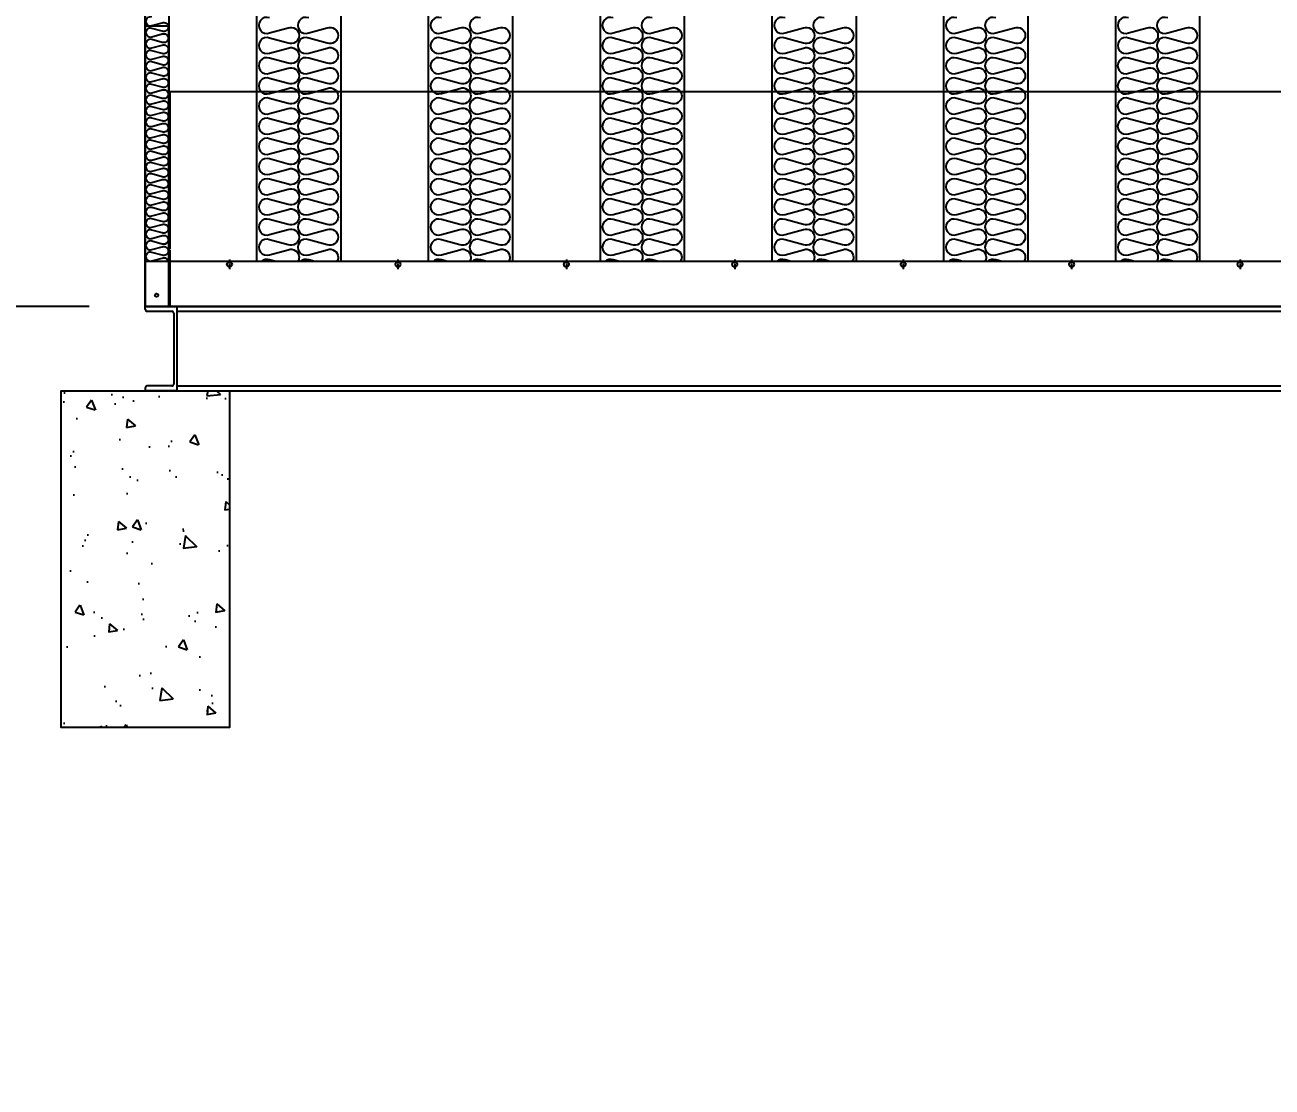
# Model space of a CAD drawing. Header units: millimetres. Extents: x 3347 to 35460, y 2813 to 25521.
# Drawn here: x 6545 to 8766, y 9230 to 11121 of the extents above; entities that cross this region are included whole.
import ezdxf

# ---------------------------------------------------------------- set-up
doc = ezdxf.new("R2010")
doc.units = ezdxf.units.MM
doc.linetypes.add('CENTER', pattern=[2, 1.25, -0.25, 0.25, -0.25])
doc.linetypes.add('HIDDEN', pattern=[0.375, 0.25, -0.125])
for name, color, linetype in [('center', 1, 'CENTER'), ('SMS', 220, 'Continuous'), ('냉각탑', 4, 'Continuous'), ('냉각탑_dim', 1, 'Continuous'), ('냉각탑_찬넬방진', 1, 'Continuous')]:
    doc.layers.add(name, color=color, linetype=linetype)
doc.styles.add('HY울릉도L', font='')
doc.styles.get('HY울릉도L').set_extended_font_data('HY울릉도L')
doc.dimstyles.new('성지DIM', dxfattribs={"dimtxt": 3.5, "dimasz": 3, "dimexe": 1, "dimexo": 2.5, "dimgap": 2, "dimtad": 1, "dimdec": 0, "dimzin": 3, "dimdsep": 46, "dimtxsty": 'HY울릉도L', "dimblk": 'ARCHTICK', "dimcen": -2, "dimclrd": 256, "dimclre": 256, "dimclrt": 7, "dimadec": 0, "dimazin": 0, "dimtfac": 1, "dimtdec": 0, "dimtofl": 0, "dimtmove": 0, "dimatfit": 3, "dimfxl": 1, "dimtolj": 1, "dimtzin": 0, "dimlwe": -1, "dimarcsym": 0})

# ---------------------------------------------------------------- blocks, each defined once
blk = doc.blocks.new('*D526')
at = {"layer": 'Defpoints', "color": 0, "transparency": 16777216}
for p in [(6759.2, 14220.2), (6114.5, 10620.2), (6759.2, 10620.2)]:
    blk.add_point(p, dxfattribs=at)
at = {"layer": '냉각탑_dim', "transparency": 16777216}
for p, q in [((6659.2, 14220.2), (6074.5, 14220.2)), ((6659.2, 10620.2), (6074.5, 10620.2))]:
    blk.add_line(p, q, dxfattribs=at)
at = {"layer": '냉각탑_dim', "lineweight": -2, "transparency": 16777216}
blk.add_line((6114.5, 14100.2), (6114.5, 10740.2), dxfattribs=at)
at = {"layer": '냉각탑_dim', "transparency": 16777216}
for points in [[(6094.5, 14100.2), (6134.5, 14100.2), (6114.5, 14220.2)], [(6094.5, 10740.2), (6134.5, 10740.2), (6114.5, 10620.2)]]:
    blk.add_solid(points, dxfattribs=at)
at = {"layer": '냉각탑_dim', "color": 7, "transparency": 16777216, "insert": (5964.5, 12420.2), "char_height": 140, "attachment_point": 5, "rotation": 90, "style": 'HY울릉도L'}
blk.add_mtext('\\A1;3600', dxfattribs=at)
blk = doc.blocks.new('*D527')
at = {"layer": 'Defpoints', "color": 0, "transparency": 16777216}
for p in [(6609.2, 10470.2), (6114.5, 9870.2), (6605.4, 9870.2)]:
    blk.add_point(p, dxfattribs=at)
at = {"layer": '냉각탑_dim', "transparency": 16777216}
for p, q in [((6509.2, 10470.2), (6074.5, 10470.2)), ((6505.4, 9870.2), (6074.5, 9870.2))]:
    blk.add_line(p, q, dxfattribs=at)
at = {"layer": '냉각탑_dim', "lineweight": -2, "transparency": 16777216}
for p, q in [((6114.5, 10350.2), (6114.5, 9990.2)), ((6114.5, 9870.2), (6114.5, 9230.2))]:
    blk.add_line(p, q, dxfattribs=at)
at = {"layer": '냉각탑_dim', "transparency": 16777216}
for points in [[(6094.5, 10350.2), (6134.5, 10350.2), (6114.5, 10470.2)], [(6094.5, 9990.2), (6134.5, 9990.2), (6114.5, 9870.2)]]:
    blk.add_solid(points, dxfattribs=at)
at = {"layer": '냉각탑_dim', "color": 7, "transparency": 16777216, "insert": (5964.5, 9490.2), "char_height": 140, "attachment_point": 5, "rotation": 90, "style": 'HY울릉도L'}
blk.add_mtext('\\A1;600', dxfattribs=at)
blk = doc.blocks.new('*D528')
at = {"layer": 'Defpoints', "color": 0, "transparency": 16777216}
for p in [(6114.5, 10620.2), (6759.2, 10620.2), (6609.2, 10470.2)]:
    blk.add_point(p, dxfattribs=at)
at = {"layer": '냉각탑_dim', "lineweight": -2, "transparency": 16777216}
for p, q in [((6114.5, 10740.2), (6114.5, 10860.2)), ((6114.5, 10350.2), (6114.5, 10230.2))]:
    blk.add_line(p, q, dxfattribs=at)
at = {"layer": '냉각탑_dim', "transparency": 16777216}
for p, q in [((6659.2, 10620.2), (6074.5, 10620.2)), ((6509.2, 10470.2), (6074.5, 10470.2))]:
    blk.add_line(p, q, dxfattribs=at)
for points in [[(6094.5, 10740.2), (6134.5, 10740.2), (6114.5, 10620.2)], [(6094.5, 10350.2), (6134.5, 10350.2), (6114.5, 10470.2)]]:
    blk.add_solid(points, dxfattribs=at)
at = {"layer": '냉각탑_dim', "color": 7, "transparency": 16777216, "insert": (5964.5, 10545.2), "char_height": 140, "attachment_point": 5, "rotation": 90, "style": 'HY울릉도L'}
blk.add_mtext('\\A1;150', dxfattribs=at)
blk = doc.blocks.new('*D529')
at = {"layer": 'Defpoints', "color": 0, "transparency": 16777216}
for p in [(5088.1, 14220.2), (6759.2, 14220.2), (6609.2, 9870.2)]:
    blk.add_point(p, dxfattribs=at)
at = {"layer": '냉각탑_dim', "transparency": 16777216}
for p, q in [((6659.2, 14220.2), (5048.1, 14220.2)), ((6509.2, 9870.2), (5048.1, 9870.2))]:
    blk.add_line(p, q, dxfattribs=at)
at = {"layer": '냉각탑_dim', "lineweight": -2, "transparency": 16777216}
blk.add_line((5088.1, 9990.2), (5088.1, 14100.2), dxfattribs=at)
at = {"layer": '냉각탑_dim', "transparency": 16777216}
for points in [[(5068.1, 14100.2), (5108.1, 14100.2), (5088.1, 14220.2)], [(5068.1, 9990.2), (5108.1, 9990.2), (5088.1, 9870.2)]]:
    blk.add_solid(points, dxfattribs=at)
at = {"layer": '냉각탑_dim', "color": 7, "transparency": 16777216, "insert": (4938.1, 12045.2), "char_height": 140, "attachment_point": 5, "rotation": 90, "style": 'HY울릉도L'}
blk.add_mtext('\\A1;4350', dxfattribs=at)
blk = doc.blocks.new('3')
for p, q in [((6759.2, 14220.2), (6759.2, 10620.2)), ((6759.2, 10620.2), (6759.2, 11120.2)), ((6759.2, 11120.2), (6801.2, 11120.2)), ((6759.2, 11120.2), (6759.2, 10822.2)), ((6801.2, 10620.2), (6801.2, 11120.2)), ((6803.2, 10722.2), (6803.2, 11003.2)), ((6803.2, 11003.2), (10959.2, 11003.2)), ((6803.2, 10620.2), (6803.2, 10720.2)), ((10959.2, 10620.2), (6759.2, 10620.2)), ((6801.2, 10620.2), (6759.2, 10620.2)), ((6801.2, 10620.2), (6759.2, 10620.2)), ((6759.2, 10620.2), (9514.2, 10620.2)), ((7958.2, 10620.2), (6803.2, 10620.2)), ((10959.2, 10620.2), (6803.2, 10620.2)), ((8858.2, 10620.2), (7960.2, 10620.2))]:
    blk.add_line(p, q)
at = {"color": 7}
for p, q in [((6759.2, 14220.2), (6759.2, 10620.2)), ((6801.2, 14220.2), (6801.2, 10700.2)), ((6957.2, 14178.2), (6957.2, 10700.2)), ((7107.2, 14178.2), (7107.2, 10700.2)), ((7263.2, 14178.2), (7263.2, 10700.2)), ((7413.2, 14178.2), (7413.2, 10700.2)), ((7569.2, 14178.2), (7569.2, 10700.2)), ((7719.2, 14178.2), (7719.2, 10700.2)), ((7875.2, 14178.2), (7875.2, 10700.2)), ((8025.2, 14178.2), (8025.2, 10700.2)), ((8181.2, 14178.2), (8181.2, 10700.2)), ((8331.2, 14178.2), (8331.2, 10700.2)), ((8487.2, 14178.2), (8487.2, 10700.2)), ((8637.2, 14178.2), (8637.2, 10700.2)), ((10959.2, 10700.2), (6759.2, 10700.2)), ((6759.2, 10620.2), (9514.2, 10620.2))]:
    blk.add_line(p, q, dxfattribs=at)
at = {"ltscale": 500, "elevation": 0}
blk.add_lwpolyline([(6759.2, 14220.2), (10959.2, 14220.2), (10959.2, 10620.2), (6759.2, 10620.2)], close=True, dxfattribs=at)
for centre, radius in [((6909.2, 10695.2), 4.5), ((7209.2, 10695.2), 4.5), ((7509.2, 10695.2), 4.5), ((7809.2, 10695.2), 4.5), ((8109.2, 10695.2), 4.5), ((8409.2, 10695.2), 4.5), ((8709.2, 10695.2), 4.5), ((6779.2, 10640.2), 3)]:
    blk.add_circle(centre, radius)
at = {"layer": 'center'}
for p, q in [((6909.2, 10703.7), (6909.2, 10686.7)), ((7209.2, 10703.7), (7209.2, 10686.7)), ((7509.2, 10703.7), (7509.2, 10686.7)), ((7809.2, 10703.7), (7809.2, 10686.7)), ((8109.2, 10703.7), (8109.2, 10686.7)), ((8409.2, 10703.7), (8409.2, 10686.7)), ((8709.2, 10703.7), (8709.2, 10686.7))]:
    blk.add_line(p, q, dxfattribs=at)
at = {"layer": 'SMS', "color": 5, "elevation": 0}
for points in [[(6980.7, 11134.1, 1.449198), (6980.7, 11107.3), (7013.6, 11116.2, -0.524856), (7033, 11102.7, -0.524856), (7013.6, 11089.3), (6980.7, 11098.2, 1.449198), (6980.7, 11071.4), (7013.6, 11080.3, -0.524856), (7033, 11066.8, -0.524856), (7013.6, 11053.4), (6980.7, 11062.3, 1.449198), (6980.7, 11035.4), (7013.6, 11044.3, -0.524856), (7033, 11030.9, -0.524856), (7013.6, 11017.5), (6980.7, 11026.4, 1.449198), (6980.7, 10999.5), (7013.6, 11008.4, -0.524856), (7033, 10995, -0.524856), (7013.6, 10981.6), (6980.7, 10990.5, 1.449198), (6980.7, 10963.6), (7013.6, 10972.5, -0.524856), (7033, 10959.1, -0.524856), (7013.6, 10945.7), (6980.7, 10954.6, 1.449198), (6980.7, 10927.7), (7013.6, 10936.6, -0.524856), (7033, 10923.2, -0.524856), (7013.6, 10909.8), (6980.7, 10918.7, 1.449198), (6980.7, 10891.8), (7013.6, 10900.7, -0.524856), (7033, 10887.3, -0.524856), (7013.6, 10873.8), (6980.7, 10882.8, 1.449198), (6980.7, 10855.9), (7013.6, 10864.8, -0.524856), (7033, 10851.4, -0.524856), (7013.6, 10837.9), (6980.7, 10846.8, 1.449198), (6980.7, 10820), (7013.6, 10828.9, -0.524856), (7033, 10815.5, -0.524856), (7013.6, 10802), (6980.7, 10810.9, 1.449198), (6980.7, 10784.1), (7013.6, 10793, -0.524856), (7033, 10779.5, -0.524856), (7013.6, 10766.1), (6980.7, 10775, 1.449198), (6980.7, 10748.2), (7013.6, 10757.1, -0.524856), (7033, 10743.6, -0.524856), (7013.6, 10730.2), (6980.7, 10739.1, 1.449198), (6980.7, 10712.3), (7013.6, 10721.2, -0.524856), (7033, 10707.7, -0.1385), (7030.9, 10700.2, -0.1385)], [(7050.3, 11134.1, 1.449198), (7050.3, 11107.3), (7083.2, 11116.2, -0.524856), (7102.6, 11102.7, -0.524856), (7083.2, 11089.3), (7050.3, 11098.2, 1.449198), (7050.3, 11071.4), (7083.2, 11080.3, -0.524856), (7102.6, 11066.8, -0.524856), (7083.2, 11053.4), (7050.3, 11062.3, 1.449198), (7050.3, 11035.4), (7083.2, 11044.3, -0.524856), (7102.6, 11030.9, -0.524856), (7083.2, 11017.5), (7050.3, 11026.4, 1.449198), (7050.3, 10999.5), (7083.2, 11008.4, -0.524856), (7102.6, 10995, -0.524856), (7083.2, 10981.6), (7050.3, 10990.5, 1.449198), (7050.3, 10963.6), (7083.2, 10972.5, -0.524856), (7102.6, 10959.1, -0.524856), (7083.2, 10945.7), (7050.3, 10954.6, 1.449198), (7050.3, 10927.7), (7083.2, 10936.6, -0.524856), (7102.6, 10923.2, -0.524856), (7083.2, 10909.8), (7050.3, 10918.7, 1.449198), (7050.3, 10891.8), (7083.2, 10900.7, -0.524856), (7102.6, 10887.3, -0.524856), (7083.2, 10873.8), (7050.3, 10882.8, 1.449198), (7050.3, 10855.9), (7083.2, 10864.8, -0.524856), (7102.6, 10851.4, -0.524856), (7083.2, 10837.9), (7050.3, 10846.8, 1.449198), (7050.3, 10820), (7083.2, 10828.9, -0.524856), (7102.6, 10815.5, -0.524856), (7083.2, 10802), (7050.3, 10810.9, 1.449198), (7050.3, 10784.1), (7083.2, 10793, -0.524856), (7102.6, 10779.5, -0.524856), (7083.2, 10766.1), (7050.3, 10775, 1.449198), (7050.3, 10748.2), (7083.2, 10757.1, -0.524856), (7102.6, 10743.6, -0.524856), (7083.2, 10730.2), (7050.3, 10739.1, 1.449198), (7050.3, 10712.3), (7083.2, 10721.2, -0.524856), (7102.6, 10707.7, -0.1385), (7100.5, 10700.2, -0.1385)], [(7286.7, 11134.1, 1.449198), (7286.7, 11107.3), (7319.6, 11116.2, -0.524856), (7339, 11102.7, -0.524856), (7319.6, 11089.3), (7286.7, 11098.2, 1.449198), (7286.7, 11071.4), (7319.6, 11080.3, -0.524856), (7339, 11066.8, -0.524856), (7319.6, 11053.4), (7286.7, 11062.3, 1.449198), (7286.7, 11035.4), (7319.6, 11044.3, -0.524856), (7339, 11030.9, -0.524856), (7319.6, 11017.5), (7286.7, 11026.4, 1.449198), (7286.7, 10999.5), (7319.6, 11008.4, -0.524856), (7339, 10995, -0.524856), (7319.6, 10981.6), (7286.7, 10990.5, 1.449198), (7286.7, 10963.6), (7319.6, 10972.5, -0.524856), (7339, 10959.1, -0.524856), (7319.6, 10945.7), (7286.7, 10954.6, 1.449198), (7286.7, 10927.7), (7319.6, 10936.6, -0.524856), (7339, 10923.2, -0.524856), (7319.6, 10909.8), (7286.7, 10918.7, 1.449198), (7286.7, 10891.8), (7319.6, 10900.7, -0.524856), (7339, 10887.3, -0.524856), (7319.6, 10873.8), (7286.7, 10882.8, 1.449198), (7286.7, 10855.9), (7319.6, 10864.8, -0.524856), (7339, 10851.4, -0.524856), (7319.6, 10837.9), (7286.7, 10846.8, 1.449198), (7286.7, 10820), (7319.6, 10828.9, -0.524856), (7339, 10815.5, -0.524856), (7319.6, 10802), (7286.7, 10810.9, 1.449198), (7286.7, 10784.1), (7319.6, 10793, -0.524856), (7339, 10779.5, -0.524856), (7319.6, 10766.1), (7286.7, 10775, 1.449198), (7286.7, 10748.2), (7319.6, 10757.1, -0.524856), (7339, 10743.6, -0.524856), (7319.6, 10730.2), (7286.7, 10739.1, 1.449198), (7286.7, 10712.3), (7319.6, 10721.2, -0.524856), (7339, 10707.7, -0.1385), (7336.9, 10700.2, -0.1385)], [(7356.3, 11134.1, 1.449198), (7356.3, 11107.3), (7389.2, 11116.2, -0.524856), (7408.6, 11102.7, -0.524856), (7389.2, 11089.3), (7356.3, 11098.2, 1.449198), (7356.3, 11071.4), (7389.2, 11080.3, -0.524856), (7408.6, 11066.8, -0.524856), (7389.2, 11053.4), (7356.3, 11062.3, 1.449198), (7356.3, 11035.4), (7389.2, 11044.3, -0.524856), (7408.6, 11030.9, -0.524856), (7389.2, 11017.5), (7356.3, 11026.4, 1.449198), (7356.3, 10999.5), (7389.2, 11008.4, -0.524856), (7408.6, 10995, -0.524856), (7389.2, 10981.6), (7356.3, 10990.5, 1.449198), (7356.3, 10963.6), (7389.2, 10972.5, -0.524856), (7408.6, 10959.1, -0.524856), (7389.2, 10945.7), (7356.3, 10954.6, 1.449198), (7356.3, 10927.7), (7389.2, 10936.6, -0.524856), (7408.6, 10923.2, -0.524856), (7389.2, 10909.8), (7356.3, 10918.7, 1.449198), (7356.3, 10891.8), (7389.2, 10900.7, -0.524856), (7408.6, 10887.3, -0.524856), (7389.2, 10873.8), (7356.3, 10882.8, 1.449198), (7356.3, 10855.9), (7389.2, 10864.8, -0.524856), (7408.6, 10851.4, -0.524856), (7389.2, 10837.9), (7356.3, 10846.8, 1.449198), (7356.3, 10820), (7389.2, 10828.9, -0.524856), (7408.6, 10815.5, -0.524856), (7389.2, 10802), (7356.3, 10810.9, 1.449198), (7356.3, 10784.1), (7389.2, 10793, -0.524856), (7408.6, 10779.5, -0.524856), (7389.2, 10766.1), (7356.3, 10775, 1.449198), (7356.3, 10748.2), (7389.2, 10757.1, -0.524856), (7408.6, 10743.6, -0.524856), (7389.2, 10730.2), (7356.3, 10739.1, 1.449198), (7356.3, 10712.3), (7389.2, 10721.2, -0.524856), (7408.6, 10707.7, -0.1385), (7406.5, 10700.2, -0.1385)], [(7592.7, 11134.1, 1.449198), (7592.7, 11107.3), (7625.6, 11116.2, -0.524856), (7645, 11102.7, -0.524856), (7625.6, 11089.3), (7592.7, 11098.2, 1.449198), (7592.7, 11071.4), (7625.6, 11080.3, -0.524856), (7645, 11066.8, -0.524856), (7625.6, 11053.4), (7592.7, 11062.3, 1.449198), (7592.7, 11035.4), (7625.6, 11044.3, -0.524856), (7645, 11030.9, -0.524856), (7625.6, 11017.5), (7592.7, 11026.4, 1.449198), (7592.7, 10999.5), (7625.6, 11008.4, -0.524856), (7645, 10995, -0.524856), (7625.6, 10981.6), (7592.7, 10990.5, 1.449198), (7592.7, 10963.6), (7625.6, 10972.5, -0.524856), (7645, 10959.1, -0.524856), (7625.6, 10945.7), (7592.7, 10954.6, 1.449198), (7592.7, 10927.7), (7625.6, 10936.6, -0.524856), (7645, 10923.2, -0.524856), (7625.6, 10909.8), (7592.7, 10918.7, 1.449198), (7592.7, 10891.8), (7625.6, 10900.7, -0.524856), (7645, 10887.3, -0.524856), (7625.6, 10873.8), (7592.7, 10882.8, 1.449198), (7592.7, 10855.9), (7625.6, 10864.8, -0.524856), (7645, 10851.4, -0.524856), (7625.6, 10837.9), (7592.7, 10846.8, 1.449198), (7592.7, 10820), (7625.6, 10828.9, -0.524856), (7645, 10815.5, -0.524856), (7625.6, 10802), (7592.7, 10810.9, 1.449198), (7592.7, 10784.1), (7625.6, 10793, -0.524856), (7645, 10779.5, -0.524856), (7625.6, 10766.1), (7592.7, 10775, 1.449198), (7592.7, 10748.2), (7625.6, 10757.1, -0.524856), (7645, 10743.6, -0.524856), (7625.6, 10730.2), (7592.7, 10739.1, 1.449198), (7592.7, 10712.3), (7625.6, 10721.2, -0.524856), (7645, 10707.7, -0.1385), (7642.9, 10700.2, -0.1385)], [(7662.3, 11134.1, 1.449198), (7662.3, 11107.3), (7695.2, 11116.2, -0.524856), (7714.6, 11102.7, -0.524856), (7695.2, 11089.3), (7662.3, 11098.2, 1.449198), (7662.3, 11071.4), (7695.2, 11080.3, -0.524856), (7714.6, 11066.8, -0.524856), (7695.2, 11053.4), (7662.3, 11062.3, 1.449198), (7662.3, 11035.4), (7695.2, 11044.3, -0.524856), (7714.6, 11030.9, -0.524856), (7695.2, 11017.5), (7662.3, 11026.4, 1.449198), (7662.3, 10999.5), (7695.2, 11008.4, -0.524856), (7714.6, 10995, -0.524856), (7695.2, 10981.6), (7662.3, 10990.5, 1.449198), (7662.3, 10963.6), (7695.2, 10972.5, -0.524856), (7714.6, 10959.1, -0.524856), (7695.2, 10945.7), (7662.3, 10954.6, 1.449198), (7662.3, 10927.7), (7695.2, 10936.6, -0.524856), (7714.6, 10923.2, -0.524856), (7695.2, 10909.8), (7662.3, 10918.7, 1.449198), (7662.3, 10891.8), (7695.2, 10900.7, -0.524856), (7714.6, 10887.3, -0.524856), (7695.2, 10873.8), (7662.3, 10882.8, 1.449198), (7662.3, 10855.9), (7695.2, 10864.8, -0.524856), (7714.6, 10851.4, -0.524856), (7695.2, 10837.9), (7662.3, 10846.8, 1.449198), (7662.3, 10820), (7695.2, 10828.9, -0.524856), (7714.6, 10815.5, -0.524856), (7695.2, 10802), (7662.3, 10810.9, 1.449198), (7662.3, 10784.1), (7695.2, 10793, -0.524856), (7714.6, 10779.5, -0.524856), (7695.2, 10766.1), (7662.3, 10775, 1.449198), (7662.3, 10748.2), (7695.2, 10757.1, -0.524856), (7714.6, 10743.6, -0.524856), (7695.2, 10730.2), (7662.3, 10739.1, 1.449198), (7662.3, 10712.3), (7695.2, 10721.2, -0.524856), (7714.6, 10707.7, -0.1385), (7712.5, 10700.2, -0.1385)], [(7898.7, 11134.1, 1.449198), (7898.7, 11107.3), (7931.6, 11116.2, -0.524856), (7951, 11102.7, -0.524856), (7931.6, 11089.3), (7898.7, 11098.2, 1.449198), (7898.7, 11071.4), (7931.6, 11080.3, -0.524856), (7951, 11066.8, -0.524856), (7931.6, 11053.4), (7898.7, 11062.3, 1.449198), (7898.7, 11035.4), (7931.6, 11044.3, -0.524856), (7951, 11030.9, -0.524856), (7931.6, 11017.5), (7898.7, 11026.4, 1.449198), (7898.7, 10999.5), (7931.6, 11008.4, -0.524856), (7951, 10995, -0.524856), (7931.6, 10981.6), (7898.7, 10990.5, 1.449198), (7898.7, 10963.6), (7931.6, 10972.5, -0.524856), (7951, 10959.1, -0.524856), (7931.6, 10945.7), (7898.7, 10954.6, 1.449198), (7898.7, 10927.7), (7931.6, 10936.6, -0.524856), (7951, 10923.2, -0.524856), (7931.6, 10909.8), (7898.7, 10918.7, 1.449198), (7898.7, 10891.8), (7931.6, 10900.7, -0.524856), (7951, 10887.3, -0.524856), (7931.6, 10873.8), (7898.7, 10882.8, 1.449198), (7898.7, 10855.9), (7931.6, 10864.8, -0.524856), (7951, 10851.4, -0.524856), (7931.6, 10837.9), (7898.7, 10846.8, 1.449198), (7898.7, 10820), (7931.6, 10828.9, -0.524856), (7951, 10815.5, -0.524856), (7931.6, 10802), (7898.7, 10810.9, 1.449198), (7898.7, 10784.1), (7931.6, 10793, -0.524856), (7951, 10779.5, -0.524856), (7931.6, 10766.1), (7898.7, 10775, 1.449198), (7898.7, 10748.2), (7931.6, 10757.1, -0.524856), (7951, 10743.6, -0.524856), (7931.6, 10730.2), (7898.7, 10739.1, 1.449198), (7898.7, 10712.3), (7931.6, 10721.2, -0.524856), (7951, 10707.7, -0.1385), (7948.9, 10700.2, -0.1385)], [(7968.3, 11134.1, 1.449198), (7968.3, 11107.3), (8001.2, 11116.2, -0.524856), (8020.6, 11102.7, -0.524856), (8001.2, 11089.3), (7968.3, 11098.2, 1.449198), (7968.3, 11071.4), (8001.2, 11080.3, -0.524856), (8020.6, 11066.8, -0.524856), (8001.2, 11053.4), (7968.3, 11062.3, 1.449198), (7968.3, 11035.4), (8001.2, 11044.3, -0.524856), (8020.6, 11030.9, -0.524856), (8001.2, 11017.5), (7968.3, 11026.4, 1.449198), (7968.3, 10999.5), (8001.2, 11008.4, -0.524856), (8020.6, 10995, -0.524856), (8001.2, 10981.6), (7968.3, 10990.5, 1.449198), (7968.3, 10963.6), (8001.2, 10972.5, -0.524856), (8020.6, 10959.1, -0.524856), (8001.2, 10945.7), (7968.3, 10954.6, 1.449198), (7968.3, 10927.7), (8001.2, 10936.6, -0.524856), (8020.6, 10923.2, -0.524856), (8001.2, 10909.8), (7968.3, 10918.7, 1.449198), (7968.3, 10891.8), (8001.2, 10900.7, -0.524856), (8020.6, 10887.3, -0.524856), (8001.2, 10873.8), (7968.3, 10882.8, 1.449198), (7968.3, 10855.9), (8001.2, 10864.8, -0.524856), (8020.6, 10851.4, -0.524856), (8001.2, 10837.9), (7968.3, 10846.8, 1.449198), (7968.3, 10820), (8001.2, 10828.9, -0.524856), (8020.6, 10815.5, -0.524856), (8001.2, 10802), (7968.3, 10810.9, 1.449198), (7968.3, 10784.1), (8001.2, 10793, -0.524856), (8020.6, 10779.5, -0.524856), (8001.2, 10766.1), (7968.3, 10775, 1.449198), (7968.3, 10748.2), (8001.2, 10757.1, -0.524856), (8020.6, 10743.6, -0.524856), (8001.2, 10730.2), (7968.3, 10739.1, 1.449198), (7968.3, 10712.3), (8001.2, 10721.2, -0.524856), (8020.6, 10707.7, -0.1385), (8018.5, 10700.2, -0.1385)], [(8204.7, 11134.1, 1.449198), (8204.7, 11107.3), (8237.6, 11116.2, -0.524856), (8257, 11102.7, -0.524856), (8237.6, 11089.3), (8204.7, 11098.2, 1.449198), (8204.7, 11071.4), (8237.6, 11080.3, -0.524856), (8257, 11066.8, -0.524856), (8237.6, 11053.4), (8204.7, 11062.3, 1.449198), (8204.7, 11035.4), (8237.6, 11044.3, -0.524856), (8257, 11030.9, -0.524856), (8237.6, 11017.5), (8204.7, 11026.4, 1.449198), (8204.7, 10999.5), (8237.6, 11008.4, -0.524856), (8257, 10995, -0.524856), (8237.6, 10981.6), (8204.7, 10990.5, 1.449198), (8204.7, 10963.6), (8237.6, 10972.5, -0.524856), (8257, 10959.1, -0.524856), (8237.6, 10945.7), (8204.7, 10954.6, 1.449198), (8204.7, 10927.7), (8237.6, 10936.6, -0.524856), (8257, 10923.2, -0.524856), (8237.6, 10909.8), (8204.7, 10918.7, 1.449198), (8204.7, 10891.8), (8237.6, 10900.7, -0.524856), (8257, 10887.3, -0.524856), (8237.6, 10873.8), (8204.7, 10882.8, 1.449198), (8204.7, 10855.9), (8237.6, 10864.8, -0.524856), (8257, 10851.4, -0.524856), (8237.6, 10837.9), (8204.7, 10846.8, 1.449198), (8204.7, 10820), (8237.6, 10828.9, -0.524856), (8257, 10815.5, -0.524856), (8237.6, 10802), (8204.7, 10810.9, 1.449198), (8204.7, 10784.1), (8237.6, 10793, -0.524856), (8257, 10779.5, -0.524856), (8237.6, 10766.1), (8204.7, 10775, 1.449198), (8204.7, 10748.2), (8237.6, 10757.1, -0.524856), (8257, 10743.6, -0.524856), (8237.6, 10730.2), (8204.7, 10739.1, 1.449198), (8204.7, 10712.3), (8237.6, 10721.2, -0.524856), (8257, 10707.7, -0.1385), (8254.9, 10700.2, -0.1385)], [(8274.3, 11134.1, 1.449198), (8274.3, 11107.3), (8307.2, 11116.2, -0.524856), (8326.6, 11102.7, -0.524856), (8307.2, 11089.3), (8274.3, 11098.2, 1.449198), (8274.3, 11071.4), (8307.2, 11080.3, -0.524856), (8326.6, 11066.8, -0.524856), (8307.2, 11053.4), (8274.3, 11062.3, 1.449198), (8274.3, 11035.4), (8307.2, 11044.3, -0.524856), (8326.6, 11030.9, -0.524856), (8307.2, 11017.5), (8274.3, 11026.4, 1.449198), (8274.3, 10999.5), (8307.2, 11008.4, -0.524856), (8326.6, 10995, -0.524856), (8307.2, 10981.6), (8274.3, 10990.5, 1.449198), (8274.3, 10963.6), (8307.2, 10972.5, -0.524856), (8326.6, 10959.1, -0.524856), (8307.2, 10945.7), (8274.3, 10954.6, 1.449198), (8274.3, 10927.7), (8307.2, 10936.6, -0.524856), (8326.6, 10923.2, -0.524856), (8307.2, 10909.8), (8274.3, 10918.7, 1.449198), (8274.3, 10891.8), (8307.2, 10900.7, -0.524856), (8326.6, 10887.3, -0.524856), (8307.2, 10873.8), (8274.3, 10882.8, 1.449198), (8274.3, 10855.9), (8307.2, 10864.8, -0.524856), (8326.6, 10851.4, -0.524856), (8307.2, 10837.9), (8274.3, 10846.8, 1.449198), (8274.3, 10820), (8307.2, 10828.9, -0.524856), (8326.6, 10815.5, -0.524856), (8307.2, 10802), (8274.3, 10810.9, 1.449198), (8274.3, 10784.1), (8307.2, 10793, -0.524856), (8326.6, 10779.5, -0.524856), (8307.2, 10766.1), (8274.3, 10775, 1.449198), (8274.3, 10748.2), (8307.2, 10757.1, -0.524856), (8326.6, 10743.6, -0.524856), (8307.2, 10730.2), (8274.3, 10739.1, 1.449198), (8274.3, 10712.3), (8307.2, 10721.2, -0.524856), (8326.6, 10707.7, -0.1385), (8324.5, 10700.2, -0.1385)], [(8510.7, 11134.1, 1.449198), (8510.7, 11107.3), (8543.6, 11116.2, -0.524856), (8563, 11102.7, -0.524856), (8543.6, 11089.3), (8510.7, 11098.2, 1.449198), (8510.7, 11071.4), (8543.6, 11080.3, -0.524856), (8563, 11066.8, -0.524856), (8543.6, 11053.4), (8510.7, 11062.3, 1.449198), (8510.7, 11035.4), (8543.6, 11044.3, -0.524856), (8563, 11030.9, -0.524856), (8543.6, 11017.5), (8510.7, 11026.4, 1.449198), (8510.7, 10999.5), (8543.6, 11008.4, -0.524856), (8563, 10995, -0.524856), (8543.6, 10981.6), (8510.7, 10990.5, 1.449198), (8510.7, 10963.6), (8543.6, 10972.5, -0.524856), (8563, 10959.1, -0.524856), (8543.6, 10945.7), (8510.7, 10954.6, 1.449198), (8510.7, 10927.7), (8543.6, 10936.6, -0.524856), (8563, 10923.2, -0.524856), (8543.6, 10909.8), (8510.7, 10918.7, 1.449198), (8510.7, 10891.8), (8543.6, 10900.7, -0.524856), (8563, 10887.3, -0.524856), (8543.6, 10873.8), (8510.7, 10882.8, 1.449198), (8510.7, 10855.9), (8543.6, 10864.8, -0.524856), (8563, 10851.4, -0.524856), (8543.6, 10837.9), (8510.7, 10846.8, 1.449198), (8510.7, 10820), (8543.6, 10828.9, -0.524856), (8563, 10815.5, -0.524856), (8543.6, 10802), (8510.7, 10810.9, 1.449198), (8510.7, 10784.1), (8543.6, 10793, -0.524856), (8563, 10779.5, -0.524856), (8543.6, 10766.1), (8510.7, 10775, 1.449198), (8510.7, 10748.2), (8543.6, 10757.1, -0.524856), (8563, 10743.6, -0.524856), (8543.6, 10730.2), (8510.7, 10739.1, 1.449198), (8510.7, 10712.3), (8543.6, 10721.2, -0.524856), (8563, 10707.7, -0.1385), (8560.9, 10700.2, -0.1385)], [(8580.3, 11134.1, 1.449198), (8580.3, 11107.3), (8613.2, 11116.2, -0.524856), (8632.6, 11102.7, -0.524856), (8613.2, 11089.3), (8580.3, 11098.2, 1.449198), (8580.3, 11071.4), (8613.2, 11080.3, -0.524856), (8632.6, 11066.8, -0.524856), (8613.2, 11053.4), (8580.3, 11062.3, 1.449198), (8580.3, 11035.4), (8613.2, 11044.3, -0.524856), (8632.6, 11030.9, -0.524856), (8613.2, 11017.5), (8580.3, 11026.4, 1.449198), (8580.3, 10999.5), (8613.2, 11008.4, -0.524856), (8632.6, 10995, -0.524856), (8613.2, 10981.6), (8580.3, 10990.5, 1.449198), (8580.3, 10963.6), (8613.2, 10972.5, -0.524856), (8632.6, 10959.1, -0.524856), (8613.2, 10945.7), (8580.3, 10954.6, 1.449198), (8580.3, 10927.7), (8613.2, 10936.6, -0.524856), (8632.6, 10923.2, -0.524856), (8613.2, 10909.8), (8580.3, 10918.7, 1.449198), (8580.3, 10891.8), (8613.2, 10900.7, -0.524856), (8632.6, 10887.3, -0.524856), (8613.2, 10873.8), (8580.3, 10882.8, 1.449198), (8580.3, 10855.9), (8613.2, 10864.8, -0.524856), (8632.6, 10851.4, -0.524856), (8613.2, 10837.9), (8580.3, 10846.8, 1.449198), (8580.3, 10820), (8613.2, 10828.9, -0.524856), (8632.6, 10815.5, -0.524856), (8613.2, 10802), (8580.3, 10810.9, 1.449198), (8580.3, 10784.1), (8613.2, 10793, -0.524856), (8632.6, 10779.5, -0.524856), (8613.2, 10766.1), (8580.3, 10775, 1.449198), (8580.3, 10748.2), (8613.2, 10757.1, -0.524856), (8632.6, 10743.6, -0.524856), (8613.2, 10730.2), (8580.3, 10739.1, 1.449198), (8580.3, 10712.3), (8613.2, 10721.2, -0.524856), (8632.6, 10707.7, -0.1385), (8630.5, 10700.2, -0.1385)], [(6771, 11135.4, 1.449198), (6771, 11120.4), (6789.2, 11125.4, -0.524856), (6800, 11117.9, -0.524856), (6789.2, 11110.5), (6771, 11115.4, 1.449198), (6771, 11100.5), (6789.2, 11105.4, -0.524856), (6800, 11098, -0.524856), (6789.2, 11090.5), (6771, 11095.5, 1.449198), (6771, 11080.5), (6789.2, 11085.5, -0.524856), (6800, 11078, -0.524856), (6789.2, 11070.6), (6771, 11075.5, 1.449198), (6771, 11060.6), (6789.2, 11065.5, -0.524856), (6800, 11058.1, -0.524856), (6789.2, 11050.6), (6771, 11055.6, 1.449198), (6771, 11040.6), (6789.2, 11045.6, -0.524856), (6800, 11038.1, -0.524856), (6789.2, 11030.7), (6771, 11035.6, 1.449198), (6771, 11020.7), (6789.2, 11025.6, -0.524856), (6800, 11018.2, -0.524856), (6789.2, 11010.7), (6771, 11015.7, 1.449198), (6771, 11000.7), (6789.2, 11005.7, -0.524856), (6800, 10998.2, -0.524856), (6789.2, 10990.8), (6771, 10995.7, 1.449198), (6771, 10980.8), (6789.2, 10985.7, -0.524856), (6800, 10978.3, -0.524856), (6789.2, 10970.8), (6771, 10975.8, 1.449198), (6771, 10960.8), (6789.2, 10965.8, -0.524856), (6800, 10958.3, -0.524856), (6789.2, 10950.9), (6771, 10955.8, 1.449198), (6771, 10940.9), (6789.2, 10945.8, -0.524856), (6800, 10938.4, -0.524856), (6789.2, 10930.9), (6771, 10935.9, 1.449198), (6771, 10920.9), (6789.2, 10925.9, -0.524856), (6800, 10918.4, -0.524856), (6789.2, 10911), (6771, 10915.9, 1.449198), (6771, 10901), (6789.2, 10905.9, -0.524856), (6800, 10898.5, -0.524856), (6789.2, 10891), (6771, 10896, 1.449198), (6771, 10881), (6789.2, 10886, -0.524856), (6800, 10878.5, -0.524856), (6789.2, 10871.1), (6771, 10876, 1.449198), (6771, 10861.1), (6789.2, 10866, -0.524856), (6800, 10858.6, -0.524856), (6789.2, 10851.1), (6771, 10856.1, 1.449198), (6771, 10841.1), (6789.2, 10846.1, -0.524856), (6800, 10838.6, -0.524856), (6789.2, 10831.2), (6771, 10836.1, 1.449198), (6771, 10821.2), (6789.2, 10826.1, -0.524856), (6800, 10818.7, -0.524856), (6789.2, 10811.2), (6771, 10816.2, 1.449198), (6771, 10801.2), (6789.2, 10806.2, -0.524856), (6800, 10798.7, -0.524856), (6789.2, 10791.3), (6771, 10796.2, 1.449198), (6771, 10781.3), (6789.2, 10786.2, -0.524856), (6800, 10778.8, -0.524856), (6789.2, 10771.3), (6771, 10776.3, 1.449198), (6771, 10761.3), (6789.2, 10766.3, -0.524856), (6800, 10758.8, -0.524856), (6789.2, 10751.4), (6771, 10756.3, 1.449198), (6771, 10741.4), (6789.2, 10746.3, -0.524856), (6800, 10738.9, -0.417249), (6792, 10730.9)], [(6760.4, 10746.9, 0.446849), (6771, 10741.4), (6789.2, 10746.3, -0.524856), (6800, 10738.9, -0.524856), (6789.2, 10731.4), (6771, 10736.4, 1.449198), (6771, 10721.4), (6789.2, 10726.4, -0.524856), (6800, 10718.9, -0.524856), (6789.2, 10711.5), (6771, 10716.4, 1.449198), (6771, 10701.5), (6789.2, 10706.4, -0.476486), (6800, 10700.2, -0.476486)], [(6991.7, 10700.2), (6980.7, 10703.2, 0.287554), (6965.7, 10700.2)], [(7061.3, 10700.2), (7050.3, 10703.2, 0.287554), (7035.3, 10700.2)], [(7297.7, 10700.2), (7286.7, 10703.2, 0.287554), (7271.7, 10700.2)], [(7367.3, 10700.2), (7356.3, 10703.2, 0.287554), (7341.3, 10700.2)], [(7603.7, 10700.2), (7592.7, 10703.2, 0.287554), (7577.7, 10700.2)], [(7673.3, 10700.2), (7662.3, 10703.2, 0.287554), (7647.3, 10700.2)], [(7909.7, 10700.2), (7898.7, 10703.2, 0.287554), (7883.7, 10700.2)], [(7979.3, 10700.2), (7968.3, 10703.2, 0.287554), (7953.3, 10700.2)], [(8215.7, 10700.2), (8204.7, 10703.2, 0.287554), (8189.7, 10700.2)], [(8285.3, 10700.2), (8274.3, 10703.2, 0.287554), (8259.3, 10700.2)], [(8521.7, 10700.2), (8510.7, 10703.2, 0.287554), (8495.7, 10700.2)], [(8591.3, 10700.2), (8580.3, 10703.2, 0.287554), (8565.3, 10700.2)]]:
    blk.add_lwpolyline(points, format="xyb", dxfattribs=at)
at = {"layer": '냉각탑', "color": 6, "linetype": 'HIDDEN'}
for p, q in [((7141.4, 10620.2), (6759.2, 10620.2)), ((8739.3, 10620.2), (8079.1, 10620.2)), ((8713.9, 10620.2), (8104.5, 10620.2))]:
    blk.add_line(p, q, dxfattribs=at)
at = {"layer": '냉각탑_찬넬방진', "ltscale": 150}
for p, q in [((6759.2, 10615.1), (6759.2, 10620.2)), ((6759.2, 10615.1), (6759.2, 10620.2)), ((6759.2, 10620.2), (6815.6, 10620.2)), ((6759.2, 10615.1), (6759.2, 10620.2)), ((6759.2, 10620.2), (6815.6, 10620.2)), ((6759.2, 10620.2), (6815.6, 10620.2)), ((6759.2, 10615.1), (6759.2, 10620.2)), ((6759.2, 10620.2), (6815.6, 10620.2)), ((6815.6, 10620.2), (6815.6, 10470.2)), ((6762.6, 10611.7), (6806.6, 10611.7)), ((6762.6, 10611.7), (6806.6, 10611.7)), ((6762.6, 10611.7), (6806.6, 10611.7)), ((6762.6, 10611.7), (6806.6, 10611.7)), ((6810, 10608.4), (6810, 10482.1)), ((6759.2, 10475.3), (6759.2, 10470.2)), ((6815.6, 10470.2), (6759.2, 10470.2)), ((6806.6, 10478.7), (6762.6, 10478.7))]:
    blk.add_line(p, q, dxfattribs=at)
at = {"layer": '냉각탑_찬넬방진', "ltscale": 30}
for p, q in [((6759.2, 10620.2), (10059.2, 10620.2)), ((6759.2, 10620.2), (10059.2, 10620.2)), ((6815.6, 10611.7), (10902.7, 10611.7)), ((7115.6, 10611.7), (10902.7, 10611.7)), ((6759.2, 10475.3), (6759.2, 10470.2)), ((6759.2, 10470.2), (10902.7, 10470.2)), ((6759.2, 10470.2), (10902.7, 10470.2)), ((6815.6, 10478.7), (10902.7, 10478.7))]:
    blk.add_line(p, q, dxfattribs=at)
at = {"layer": '냉각탑_찬넬방진', "linetype": 'HIDDEN'}
for q in [(6759.2, 10620.2), (6784.6, 10620.2)]:
    blk.add_line((7741.4, 10620.2), q, dxfattribs=at)
at = {"layer": '냉각탑_찬넬방진', "ltscale": 150}
for centre, start, end in [((6762.6, 10615.1), 180, 270), ((6762.6, 10615.1), 180, 270), ((6762.6, 10615.1), 180, 270), ((6762.6, 10615.1), 180, 270), ((6806.6, 10608.4), 0, 90), ((6806.6, 10608.4), 0, 90), ((6806.6, 10608.4), 0, 90), ((6806.6, 10608.4), 0, 90), ((6762.6, 10475.3), 90, 180), ((6806.6, 10482.1), 270, 0)]:
    blk.add_arc(centre, 3.39, start, end, dxfattribs=at)

msp = doc.modelspace()

# ---------------------------------------------------------------- hatches: boundary and pattern name
h = msp.add_hatch()
h.set_pattern_fill('AR-CONC', color=4, angle=-90)
h.set_pattern_definition([(320, (-195374.31, 345250.2), (-15.939086, -182.18467), [19.05, -209.55]), (265, (-195374.31, 345250.2), (191.056845, 35.24342), [15.24, -167.64058]), (10.451445, (-195375.64, 345235.02), (175.11775, -146.94125), [16.19001, -178.090245]), (316.1842, (-195323.51, 345250.2), (-42.04233, -271.07904), [28.575, -314.325]), (6.63556, (-195327.02, 345227.6), (247.42612, -237.40413), [24.28502, -267.1356]), (261.18415, (-195323.5, 345250.2), (247.42612, -237.40413), [22.85997, -251.45973]), (291, (-195336.21, 345224.8), (-102.2652, -151.61439), [19.05, -209.55]), (236, (-195336.21, 345224.8), (184.18797, -61.80203), [15.24, -167.64]), (341.451445, (-195344.74, 345212.17), (81.92277, -213.41642), [16.19001, -178.08994]), (307.5, (-195374.314, 345250.2), (84.555039, -3.088603), [0, -165.608, 0, -170.18, 0, -168.275]), (277.5, (-195374.31, 345250.2), (100.180575, -66.819663), [0, -97.028, 0, -161.798, 0, -64.135]), (237.5, (-195374.314, 345306.84), (-5.728744, -135.590595), [0, -63.5, 0, -198.12, 0, -262.89]), (227.5, (-195374.31, 345332.24), (25.42649, -148.12918), [0, -82.55, 0, -131.572, 0, -186.69])])
h.paths.add_polyline_path([(6609.2, 10470.3), (6609.2, 9870.3), (6909.2, 9870.1), (6909.2, 10470.1)])

# ---------------------------------------------------------------- linework, layer by layer
at = {"ltscale": 500, "elevation": 0}
msp.add_lwpolyline([(6909.2, 10470.2), (6909.2, 9870.2), (6609.2, 9870.2), (6609.2, 10470.2)], close=True, dxfattribs=at)

# ---------------------------------------------------------------- block references
msp.add_blockref('3', (0, 0))

# ---------------------------------------------------------------- dimensions: what is measured, and where the dimension line sits
at = {"layer": '냉각탑_dim'}
for base, p1, p2, picture, middle in [((5088.1, 14220.2), (6609.2, 9870.2), (6759.2, 14220.2), '*D529', (4938.1, 12045.2)), ((6114.5, 10620.2), (6759.2, 14220.2), (6759.2, 10620.2), '*D526', (5964.5, 12420.2))]:
    dim = msp.add_linear_dim(base=base, p1=p1, p2=p2, angle=90, dimstyle='성지DIM', override={"dimscale": 40, "dimsah": 1}, dxfattribs=at)
    dim.commit()
    dim.dimension.update_dxf_attribs({"geometry": picture, "text_midpoint": middle})
for base, p2, picture, middle in [((6114.5, 10620.2), (6759.2, 10620.2), '*D528', (6114.5, 10545.2)), ((6114.5, 9870.2), (6605.4, 9870.2), '*D527', (6114.5, 9490.2))]:
    dim = msp.add_linear_dim(base=base, p1=(6609.2, 10470.2), p2=p2, angle=90, dimstyle='성지DIM', override={"dimscale": 40, "dimsah": 1}, dxfattribs=at)
    dim.commit()
    dim.dimension.update_dxf_attribs({"geometry": picture, "text_midpoint": middle, "dimtype": 160})

doc.saveas('drawing.dxf')
